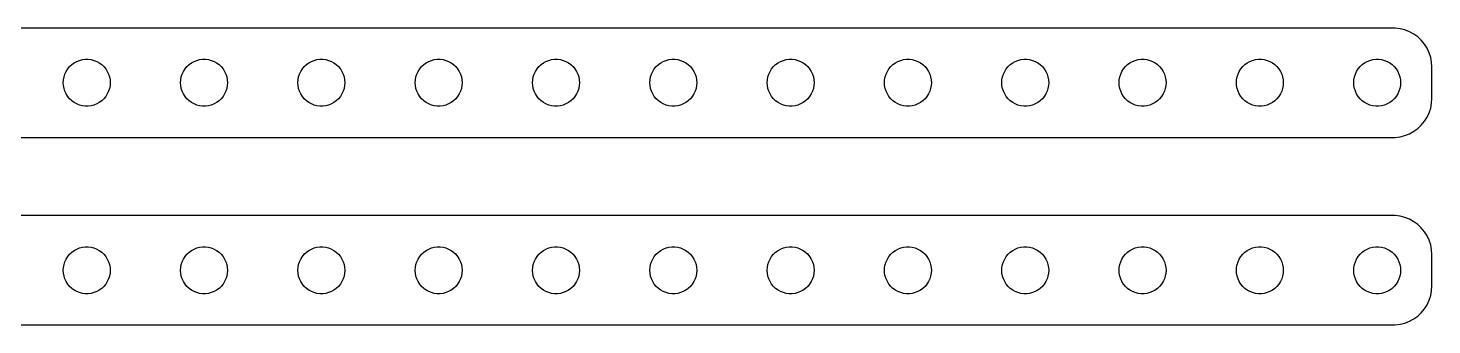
# Model space of a CAD drawing. Header units: metres. Extents: x -180 to 180, y 41 to 79.
# Drawn here: x 0 to 179.5, y 41 to 79 of the extents above; entities that cross this region are included whole.
import ezdxf

# ---------------------------------------------------------------- set-up
doc = ezdxf.new("R2010")
doc.units = ezdxf.units.M

msp = doc.modelspace()

# ---------------------------------------------------------------- linework, layer by layer
for p, q in [((174.814, 78.9901), (-174.814, 78.9901)), ((175.437, 78.9114), (174.814, 78.9901)), ((176.045, 78.7553), (175.437, 78.9114)), ((176.629, 78.5241), (176.045, 78.7553)), ((177.179, 78.2216), (176.629, 78.5241)), ((177.687, 77.8526), (177.179, 78.2216)), ((178.145, 77.4227), (177.687, 77.8526)), ((178.545, 76.9389), (178.145, 77.4227)), ((178.882, 76.4088), (178.545, 76.9389)), ((179.149, 75.8406), (178.882, 76.4088)), ((179.343, 75.2434), (179.149, 75.8406)), ((4.87108, 73.4453), (5.07294, 73.7634)), ((5.07294, 73.7634), (5.31308, 74.0536)), ((5.31308, 74.0536), (5.58772, 74.3115)), ((5.58772, 74.3115), (5.89252, 74.533)), ((5.89252, 74.533), (6.22266, 74.7145)), ((6.22266, 74.7145), (6.57294, 74.8532)), ((6.57294, 74.8532), (6.93785, 74.9469)), ((6.93785, 74.9469), (7.31161, 74.9941)), ((7.31161, 74.9941), (7.68837, 74.9941)), ((7.68837, 74.9941), (8.06213, 74.9469)), ((8.06213, 74.9469), (8.42705, 74.8532)), ((8.42705, 74.8532), (8.77733, 74.7145)), ((8.77733, 74.7145), (9.10747, 74.533)), ((9.10747, 74.533), (9.41226, 74.3115)), ((9.41226, 74.3115), (9.6869, 74.0536)), ((9.6869, 74.0536), (9.92705, 73.7634)), ((9.92705, 73.7634), (10.1289, 73.4453)), ((19.8711, 73.4453), (20.0729, 73.7634)), ((20.0729, 73.7634), (20.3131, 74.0536)), ((20.3131, 74.0536), (20.5877, 74.3115)), ((20.5877, 74.3115), (20.8925, 74.533)), ((20.8925, 74.533), (21.2227, 74.7145)), ((21.2227, 74.7145), (21.5729, 74.8532)), ((21.5729, 74.8532), (21.9379, 74.9469)), ((21.9379, 74.9469), (22.3116, 74.9941)), ((22.3116, 74.9941), (22.6884, 74.9941)), ((22.6884, 74.9941), (23.0621, 74.9469)), ((23.0621, 74.9469), (23.427, 74.8532)), ((23.427, 74.8532), (23.7773, 74.7145)), ((23.7773, 74.7145), (24.1075, 74.533)), ((24.1075, 74.533), (24.4123, 74.3115)), ((24.4123, 74.3115), (24.6869, 74.0536)), ((24.6869, 74.0536), (24.927, 73.7634)), ((24.927, 73.7634), (25.1289, 73.4453)), ((34.8711, 73.4453), (35.0729, 73.7634)), ((35.0729, 73.7634), (35.3131, 74.0536)), ((35.3131, 74.0536), (35.5877, 74.3115)), ((35.5877, 74.3115), (35.8925, 74.533)), ((35.8925, 74.533), (36.2227, 74.7145)), ((36.2227, 74.7145), (36.5729, 74.8532)), ((36.5729, 74.8532), (36.9379, 74.9469)), ((36.9379, 74.9469), (37.3116, 74.9941)), ((37.3116, 74.9941), (37.6884, 74.9941)), ((37.6884, 74.9941), (38.0621, 74.9469)), ((38.0621, 74.9469), (38.427, 74.8532)), ((38.427, 74.8532), (38.7773, 74.7145)), ((38.7773, 74.7145), (39.1075, 74.533)), ((39.1075, 74.533), (39.4123, 74.3115)), ((39.4123, 74.3115), (39.6869, 74.0536)), ((39.6869, 74.0536), (39.927, 73.7634)), ((39.927, 73.7634), (40.1289, 73.4453)), ((49.8711, 73.4453), (50.0729, 73.7634)), ((50.0729, 73.7634), (50.3131, 74.0536)), ((50.3131, 74.0536), (50.5877, 74.3115)), ((50.5877, 74.3115), (50.8925, 74.533)), ((50.8925, 74.533), (51.2227, 74.7145)), ((51.2227, 74.7145), (51.5729, 74.8532)), ((51.5729, 74.8532), (51.9379, 74.9469)), ((51.9379, 74.9469), (52.3116, 74.9941)), ((52.3116, 74.9941), (52.6884, 74.9941)), ((52.6884, 74.9941), (53.0621, 74.9469)), ((53.0621, 74.9469), (53.427, 74.8532)), ((53.427, 74.8532), (53.7773, 74.7145)), ((53.7773, 74.7145), (54.1075, 74.533)), ((54.1075, 74.533), (54.4123, 74.3115)), ((54.4123, 74.3115), (54.6869, 74.0536)), ((54.6869, 74.0536), (54.927, 73.7634)), ((54.927, 73.7634), (55.1289, 73.4453)), ((64.8711, 73.4453), (65.073, 73.7634)), ((65.073, 73.7634), (65.3131, 74.0536)), ((65.3131, 74.0536), (65.5877, 74.3115)), ((65.5877, 74.3115), (65.8925, 74.533)), ((65.8925, 74.533), (66.2227, 74.7145)), ((66.2227, 74.7145), (66.573, 74.8532)), ((66.573, 74.8532), (66.9379, 74.9469)), ((66.9379, 74.9469), (67.3116, 74.9941)), ((67.3116, 74.9941), (67.6884, 74.9941)), ((67.6884, 74.9941), (68.0621, 74.9469)), ((68.0621, 74.9469), (68.427, 74.8532)), ((68.427, 74.8532), (68.7773, 74.7145)), ((68.7773, 74.7145), (69.1075, 74.533)), ((69.1075, 74.533), (69.4123, 74.3115)), ((69.4123, 74.3115), (69.6869, 74.0536)), ((69.6869, 74.0536), (69.927, 73.7634)), ((69.927, 73.7634), (70.1289, 73.4453)), ((79.8711, 73.4453), (80.073, 73.7634)), ((80.073, 73.7634), (80.3131, 74.0536)), ((80.3131, 74.0536), (80.5877, 74.3115)), ((80.5877, 74.3115), (80.8925, 74.533)), ((80.8925, 74.533), (81.2227, 74.7145)), ((81.2227, 74.7145), (81.573, 74.8532)), ((81.573, 74.8532), (81.9379, 74.9469)), ((81.9379, 74.9469), (82.3116, 74.9941)), ((82.3116, 74.9941), (82.6884, 74.9941)), ((82.6884, 74.9941), (83.0621, 74.9469)), ((83.0621, 74.9469), (83.427, 74.8532)), ((83.427, 74.8532), (83.7773, 74.7145)), ((83.7773, 74.7145), (84.1075, 74.533)), ((84.1075, 74.533), (84.4123, 74.3115)), ((84.4123, 74.3115), (84.6869, 74.0536)), ((84.6869, 74.0536), (84.927, 73.7634)), ((84.927, 73.7634), (85.1289, 73.4453)), ((94.8711, 73.4453), (95.073, 73.7634)), ((95.073, 73.7634), (95.3131, 74.0536)), ((95.3131, 74.0536), (95.5877, 74.3115)), ((95.5877, 74.3115), (95.8925, 74.533)), ((95.8925, 74.533), (96.2227, 74.7145)), ((96.2227, 74.7145), (96.573, 74.8532)), ((96.573, 74.8532), (96.9379, 74.9469)), ((96.9379, 74.9469), (97.3116, 74.9941)), ((97.3116, 74.9941), (97.6884, 74.9941)), ((97.6884, 74.9941), (98.0621, 74.9469)), ((98.0621, 74.9469), (98.427, 74.8532)), ((98.427, 74.8532), (98.7773, 74.7145)), ((98.7773, 74.7145), (99.1075, 74.533)), ((99.1075, 74.533), (99.4123, 74.3115)), ((99.4123, 74.3115), (99.6869, 74.0536)), ((99.6869, 74.0536), (99.927, 73.7634)), ((99.927, 73.7634), (100.129, 73.4453)), ((109.871, 73.4453), (110.073, 73.7634)), ((110.073, 73.7634), (110.313, 74.0536)), ((110.313, 74.0536), (110.588, 74.3115)), ((110.588, 74.3115), (110.893, 74.533)), ((110.893, 74.533), (111.223, 74.7145)), ((111.223, 74.7145), (111.573, 74.8532)), ((111.573, 74.8532), (111.938, 74.9469)), ((111.938, 74.9469), (112.312, 74.9941)), ((112.312, 74.9941), (112.688, 74.9941)), ((112.688, 74.9941), (113.062, 74.9469)), ((113.062, 74.9469), (113.427, 74.8532)), ((113.427, 74.8532), (113.777, 74.7145)), ((113.777, 74.7145), (114.107, 74.533)), ((114.107, 74.533), (114.412, 74.3115)), ((114.412, 74.3115), (114.687, 74.0536)), ((114.687, 74.0536), (114.927, 73.7634)), ((114.927, 73.7634), (115.129, 73.4453)), ((124.871, 73.4453), (125.073, 73.7634)), ((125.073, 73.7634), (125.313, 74.0536)), ((125.313, 74.0536), (125.588, 74.3115)), ((125.588, 74.3115), (125.893, 74.533)), ((125.893, 74.533), (126.223, 74.7145)), ((126.223, 74.7145), (126.573, 74.8532)), ((126.573, 74.8532), (126.938, 74.9469)), ((126.938, 74.9469), (127.312, 74.9941)), ((127.312, 74.9941), (127.688, 74.9941)), ((127.688, 74.9941), (128.062, 74.9469)), ((128.062, 74.9469), (128.427, 74.8532)), ((128.427, 74.8532), (128.777, 74.7145)), ((128.777, 74.7145), (129.107, 74.533)), ((129.107, 74.533), (129.412, 74.3115)), ((129.412, 74.3115), (129.687, 74.0536)), ((129.687, 74.0536), (129.927, 73.7634)), ((129.927, 73.7634), (130.129, 73.4453)), ((139.871, 73.4453), (140.073, 73.7634)), ((140.073, 73.7634), (140.313, 74.0536)), ((140.313, 74.0536), (140.588, 74.3115)), ((140.588, 74.3115), (140.893, 74.533)), ((140.893, 74.533), (141.223, 74.7145)), ((141.223, 74.7145), (141.573, 74.8532)), ((141.573, 74.8532), (141.938, 74.9469)), ((141.938, 74.9469), (142.312, 74.9941)), ((142.312, 74.9941), (142.688, 74.9941)), ((142.688, 74.9941), (143.062, 74.9469)), ((143.062, 74.9469), (143.427, 74.8532)), ((143.427, 74.8532), (143.777, 74.7145)), ((143.777, 74.7145), (144.107, 74.533)), ((144.107, 74.533), (144.412, 74.3115)), ((144.412, 74.3115), (144.687, 74.0536)), ((144.687, 74.0536), (144.927, 73.7634)), ((144.927, 73.7634), (145.129, 73.4453)), ((154.871, 73.4453), (155.073, 73.7634)), ((155.073, 73.7634), (155.313, 74.0536)), ((155.313, 74.0536), (155.588, 74.3115)), ((155.588, 74.3115), (155.893, 74.533)), ((155.893, 74.533), (156.223, 74.7145)), ((156.223, 74.7145), (156.573, 74.8532)), ((156.573, 74.8532), (156.938, 74.9469)), ((156.938, 74.9469), (157.312, 74.9941)), ((157.312, 74.9941), (157.688, 74.9941)), ((157.688, 74.9941), (158.062, 74.9469)), ((158.062, 74.9469), (158.427, 74.8532)), ((158.427, 74.8532), (158.777, 74.7145)), ((158.777, 74.7145), (159.107, 74.533)), ((159.107, 74.533), (159.412, 74.3115)), ((159.412, 74.3115), (159.687, 74.0536)), ((159.687, 74.0536), (159.927, 73.7634)), ((159.927, 73.7634), (160.129, 73.4453)), ((169.871, 73.4453), (170.073, 73.7634)), ((170.073, 73.7634), (170.313, 74.0536)), ((170.313, 74.0536), (170.588, 74.3115)), ((170.588, 74.3115), (170.893, 74.533)), ((170.893, 74.533), (171.223, 74.7145)), ((171.223, 74.7145), (171.573, 74.8532)), ((171.573, 74.8532), (171.938, 74.9469)), ((171.938, 74.9469), (172.312, 74.9941)), ((172.312, 74.9941), (172.688, 74.9941)), ((172.688, 74.9941), (173.062, 74.9469)), ((173.062, 74.9469), (173.427, 74.8532)), ((173.427, 74.8532), (173.777, 74.7145)), ((173.777, 74.7145), (174.107, 74.533)), ((174.107, 74.533), (174.412, 74.3115)), ((174.412, 74.3115), (174.687, 74.0536)), ((174.687, 74.0536), (174.927, 73.7634)), ((174.927, 73.7634), (175.129, 73.4453)), ((179.461, 74.6267), (179.343, 75.2434)), ((179.5, 74), (179.461, 74.6267)), ((179.5, 70), (179.5, 74)), ((4.5, 72), (4.52365, 72.376)), ((4.52365, 71.624), (4.5, 72)), ((4.52365, 72.376), (4.59424, 72.7461)), ((4.59424, 72.7461), (4.71066, 73.1044)), ((4.71066, 73.1044), (4.87108, 73.4453)), ((10.1289, 73.4453), (10.2893, 73.1044)), ((10.2893, 73.1044), (10.4057, 72.7461)), ((10.4057, 72.7461), (10.4763, 72.376)), ((10.4763, 72.376), (10.5, 72)), ((10.5, 72), (10.4763, 71.624)), ((19.5, 72), (19.5237, 72.376)), ((19.5237, 71.624), (19.5, 72)), ((19.5237, 72.376), (19.5942, 72.7461)), ((19.5942, 72.7461), (19.7107, 73.1044)), ((19.7107, 73.1044), (19.8711, 73.4453)), ((25.1289, 73.4453), (25.2893, 73.1044)), ((25.2893, 73.1044), (25.4057, 72.7461)), ((25.4057, 72.7461), (25.4763, 72.376)), ((25.4763, 72.376), (25.5, 72)), ((25.5, 72), (25.4763, 71.624)), ((34.5, 72), (34.5237, 72.376)), ((34.5237, 71.624), (34.5, 72)), ((34.5237, 72.376), (34.5942, 72.7461)), ((34.5942, 72.7461), (34.7107, 73.1044)), ((34.7107, 73.1044), (34.8711, 73.4453)), ((40.1289, 73.4453), (40.2893, 73.1044)), ((40.2893, 73.1044), (40.4057, 72.7461)), ((40.4057, 72.7461), (40.4763, 72.376)), ((40.4763, 72.376), (40.5, 72)), ((40.5, 72), (40.4763, 71.624)), ((49.5, 72), (49.5237, 72.376)), ((49.5237, 71.624), (49.5, 72)), ((49.5237, 72.376), (49.5942, 72.7461)), ((49.5942, 72.7461), (49.7107, 73.1044)), ((49.7107, 73.1044), (49.8711, 73.4453)), ((55.1289, 73.4453), (55.2893, 73.1044)), ((55.2893, 73.1044), (55.4057, 72.7461)), ((55.4057, 72.7461), (55.4763, 72.376)), ((55.4763, 72.376), (55.5, 72)), ((55.5, 72), (55.4763, 71.624)), ((64.5, 72), (64.5237, 72.376)), ((64.5237, 71.624), (64.5, 72)), ((64.5237, 72.376), (64.5943, 72.7461)), ((64.5943, 72.7461), (64.7107, 73.1044)), ((64.7107, 73.1044), (64.8711, 73.4453)), ((70.1289, 73.4453), (70.2893, 73.1044)), ((70.2893, 73.1044), (70.4057, 72.7461)), ((70.4057, 72.7461), (70.4763, 72.376)), ((70.4763, 72.376), (70.5, 72)), ((70.5, 72), (70.4763, 71.624)), ((79.5, 72), (79.5237, 72.376)), ((79.5237, 71.624), (79.5, 72)), ((79.5237, 72.376), (79.5943, 72.7461)), ((79.5943, 72.7461), (79.7107, 73.1044)), ((79.7107, 73.1044), (79.8711, 73.4453)), ((85.1289, 73.4453), (85.2893, 73.1044)), ((85.2893, 73.1044), (85.4057, 72.7461)), ((85.4057, 72.7461), (85.4763, 72.376)), ((85.4763, 72.376), (85.5, 72)), ((85.5, 72), (85.4763, 71.624)), ((94.5, 72), (94.5237, 72.376)), ((94.5237, 71.624), (94.5, 72)), ((94.5237, 72.376), (94.5943, 72.7461)), ((94.5943, 72.7461), (94.7107, 73.1044)), ((94.7107, 73.1044), (94.8711, 73.4453)), ((100.129, 73.4453), (100.289, 73.1044)), ((100.289, 73.1044), (100.406, 72.7461)), ((100.406, 72.7461), (100.476, 72.376)), ((100.476, 72.376), (100.5, 72)), ((100.5, 72), (100.476, 71.624)), ((109.5, 72), (109.524, 72.376)), ((109.524, 71.624), (109.5, 72)), ((109.524, 72.376), (109.594, 72.7461)), ((109.594, 72.7461), (109.711, 73.1044)), ((109.711, 73.1044), (109.871, 73.4453)), ((115.129, 73.4453), (115.289, 73.1044)), ((115.289, 73.1044), (115.406, 72.7461)), ((115.406, 72.7461), (115.476, 72.376)), ((115.476, 72.376), (115.5, 72)), ((115.5, 72), (115.476, 71.624)), ((124.5, 72), (124.524, 72.376)), ((124.524, 71.624), (124.5, 72)), ((124.524, 72.376), (124.594, 72.7461)), ((124.594, 72.7461), (124.711, 73.1044)), ((124.711, 73.1044), (124.871, 73.4453)), ((130.129, 73.4453), (130.289, 73.1044)), ((130.289, 73.1044), (130.406, 72.7461)), ((130.406, 72.7461), (130.476, 72.376)), ((130.476, 72.376), (130.5, 72)), ((130.5, 72), (130.476, 71.624)), ((139.5, 72), (139.524, 72.376)), ((139.524, 71.624), (139.5, 72)), ((139.524, 72.376), (139.594, 72.7461)), ((139.594, 72.7461), (139.711, 73.1044)), ((139.711, 73.1044), (139.871, 73.4453)), ((145.129, 73.4453), (145.289, 73.1044)), ((145.289, 73.1044), (145.406, 72.7461)), ((145.406, 72.7461), (145.476, 72.376)), ((145.476, 72.376), (145.5, 72)), ((145.5, 72), (145.476, 71.624)), ((154.5, 72), (154.524, 72.376)), ((154.524, 71.624), (154.5, 72)), ((154.524, 72.376), (154.594, 72.7461)), ((154.594, 72.7461), (154.711, 73.1044)), ((154.711, 73.1044), (154.871, 73.4453)), ((160.129, 73.4453), (160.289, 73.1044)), ((160.289, 73.1044), (160.406, 72.7461)), ((160.406, 72.7461), (160.476, 72.376)), ((160.476, 72.376), (160.5, 72)), ((160.5, 72), (160.476, 71.624)), ((169.5, 72), (169.524, 72.376)), ((169.524, 71.624), (169.5, 72)), ((169.524, 72.376), (169.594, 72.7461)), ((169.594, 72.7461), (169.711, 73.1044)), ((169.711, 73.1044), (169.871, 73.4453)), ((175.129, 73.4453), (175.289, 73.1044)), ((175.289, 73.1044), (175.406, 72.7461)), ((175.406, 72.7461), (175.476, 72.376)), ((175.476, 72.376), (175.5, 72)), ((175.5, 72), (175.476, 71.624)), ((4.59424, 71.2539), (4.52365, 71.624)), ((4.71066, 70.8956), (4.59424, 71.2539)), ((4.87108, 70.5547), (4.71066, 70.8956)), ((5.07294, 70.2366), (4.87108, 70.5547)), ((5.31308, 69.9464), (5.07294, 70.2366)), ((9.92705, 70.2366), (9.6869, 69.9464)), ((10.1289, 70.5547), (9.92705, 70.2366)), ((10.2893, 70.8956), (10.1289, 70.5547)), ((10.4057, 71.2539), (10.2893, 70.8956)), ((10.4763, 71.624), (10.4057, 71.2539)), ((19.5942, 71.2539), (19.5237, 71.624)), ((19.7107, 70.8956), (19.5942, 71.2539)), ((19.8711, 70.5547), (19.7107, 70.8956)), ((20.0729, 70.2366), (19.8711, 70.5547)), ((20.3131, 69.9464), (20.0729, 70.2366)), ((24.927, 70.2366), (24.6869, 69.9464)), ((25.1289, 70.5547), (24.927, 70.2366)), ((25.2893, 70.8956), (25.1289, 70.5547)), ((25.4057, 71.2539), (25.2893, 70.8956)), ((25.4763, 71.624), (25.4057, 71.2539)), ((34.5942, 71.2539), (34.5237, 71.624)), ((34.7107, 70.8956), (34.5942, 71.2539)), ((34.8711, 70.5547), (34.7107, 70.8956)), ((35.0729, 70.2366), (34.8711, 70.5547)), ((35.3131, 69.9464), (35.0729, 70.2366)), ((39.927, 70.2366), (39.6869, 69.9464)), ((40.1289, 70.5547), (39.927, 70.2366)), ((40.2893, 70.8956), (40.1289, 70.5547)), ((40.4057, 71.2539), (40.2893, 70.8956)), ((40.4763, 71.624), (40.4057, 71.2539)), ((49.5942, 71.2539), (49.5237, 71.624)), ((49.7107, 70.8956), (49.5942, 71.2539)), ((49.8711, 70.5547), (49.7107, 70.8956)), ((50.0729, 70.2366), (49.8711, 70.5547)), ((50.3131, 69.9464), (50.0729, 70.2366)), ((54.927, 70.2366), (54.6869, 69.9464)), ((55.1289, 70.5547), (54.927, 70.2366)), ((55.2893, 70.8956), (55.1289, 70.5547)), ((55.4057, 71.2539), (55.2893, 70.8956)), ((55.4763, 71.624), (55.4057, 71.2539)), ((64.5943, 71.2539), (64.5237, 71.624)), ((64.7107, 70.8956), (64.5943, 71.2539)), ((64.8711, 70.5547), (64.7107, 70.8956)), ((65.073, 70.2366), (64.8711, 70.5547)), ((65.3131, 69.9464), (65.073, 70.2366)), ((69.927, 70.2366), (69.6869, 69.9464)), ((70.1289, 70.5547), (69.927, 70.2366)), ((70.2893, 70.8956), (70.1289, 70.5547)), ((70.4057, 71.2539), (70.2893, 70.8956)), ((70.4763, 71.624), (70.4057, 71.2539)), ((79.5943, 71.2539), (79.5237, 71.624)), ((79.7107, 70.8956), (79.5943, 71.2539)), ((79.8711, 70.5547), (79.7107, 70.8956)), ((80.073, 70.2366), (79.8711, 70.5547)), ((80.3131, 69.9464), (80.073, 70.2366)), ((84.927, 70.2366), (84.6869, 69.9464)), ((85.1289, 70.5547), (84.927, 70.2366)), ((85.2893, 70.8956), (85.1289, 70.5547)), ((85.4057, 71.2539), (85.2893, 70.8956)), ((85.4763, 71.624), (85.4057, 71.2539)), ((94.5943, 71.2539), (94.5237, 71.624)), ((94.7107, 70.8956), (94.5943, 71.2539)), ((94.8711, 70.5547), (94.7107, 70.8956)), ((95.073, 70.2366), (94.8711, 70.5547)), ((95.3131, 69.9464), (95.073, 70.2366)), ((99.927, 70.2366), (99.6869, 69.9464)), ((100.129, 70.5547), (99.927, 70.2366)), ((100.289, 70.8956), (100.129, 70.5547)), ((100.406, 71.2539), (100.289, 70.8956)), ((100.476, 71.624), (100.406, 71.2539)), ((109.594, 71.2539), (109.524, 71.624)), ((109.711, 70.8956), (109.594, 71.2539)), ((109.871, 70.5547), (109.711, 70.8956)), ((110.073, 70.2366), (109.871, 70.5547)), ((110.313, 69.9464), (110.073, 70.2366)), ((114.927, 70.2366), (114.687, 69.9464)), ((115.129, 70.5547), (114.927, 70.2366)), ((115.289, 70.8956), (115.129, 70.5547)), ((115.406, 71.2539), (115.289, 70.8956)), ((115.476, 71.624), (115.406, 71.2539)), ((124.594, 71.2539), (124.524, 71.624)), ((124.711, 70.8956), (124.594, 71.2539)), ((124.871, 70.5547), (124.711, 70.8956)), ((125.073, 70.2366), (124.871, 70.5547)), ((125.313, 69.9464), (125.073, 70.2366)), ((129.927, 70.2366), (129.687, 69.9464)), ((130.129, 70.5547), (129.927, 70.2366)), ((130.289, 70.8956), (130.129, 70.5547)), ((130.406, 71.2539), (130.289, 70.8956)), ((130.476, 71.624), (130.406, 71.2539)), ((139.594, 71.2539), (139.524, 71.624)), ((139.711, 70.8956), (139.594, 71.2539)), ((139.871, 70.5547), (139.711, 70.8956)), ((140.073, 70.2366), (139.871, 70.5547)), ((140.313, 69.9464), (140.073, 70.2366)), ((144.927, 70.2366), (144.687, 69.9464)), ((145.129, 70.5547), (144.927, 70.2366)), ((145.289, 70.8956), (145.129, 70.5547)), ((145.406, 71.2539), (145.289, 70.8956)), ((145.476, 71.624), (145.406, 71.2539)), ((154.594, 71.2539), (154.524, 71.624)), ((154.711, 70.8956), (154.594, 71.2539)), ((154.871, 70.5547), (154.711, 70.8956)), ((155.073, 70.2366), (154.871, 70.5547)), ((155.313, 69.9464), (155.073, 70.2366)), ((159.927, 70.2366), (159.687, 69.9464)), ((160.129, 70.5547), (159.927, 70.2366)), ((160.289, 70.8956), (160.129, 70.5547)), ((160.406, 71.2539), (160.289, 70.8956)), ((160.476, 71.624), (160.406, 71.2539)), ((169.594, 71.2539), (169.524, 71.624)), ((169.711, 70.8956), (169.594, 71.2539)), ((169.871, 70.5547), (169.711, 70.8956)), ((170.073, 70.2366), (169.871, 70.5547)), ((170.313, 69.9464), (170.073, 70.2366)), ((174.927, 70.2366), (174.687, 69.9464)), ((175.129, 70.5547), (174.927, 70.2366)), ((175.289, 70.8956), (175.129, 70.5547)), ((175.406, 71.2539), (175.289, 70.8956)), ((175.476, 71.624), (175.406, 71.2539)), ((5.58772, 69.6885), (5.31308, 69.9464)), ((5.89252, 69.467), (5.58772, 69.6885)), ((6.22266, 69.2855), (5.89252, 69.467)), ((6.57294, 69.1468), (6.22266, 69.2855)), ((6.93785, 69.0531), (6.57294, 69.1468)), ((7.31161, 69.0059), (6.93785, 69.0531)), ((7.68837, 69.0059), (7.31161, 69.0059)), ((8.06213, 69.0531), (7.68837, 69.0059)), ((8.42705, 69.1468), (8.06213, 69.0531)), ((8.77733, 69.2855), (8.42705, 69.1468)), ((9.10747, 69.467), (8.77733, 69.2855)), ((9.41226, 69.6885), (9.10747, 69.467)), ((9.6869, 69.9464), (9.41226, 69.6885)), ((20.5877, 69.6885), (20.3131, 69.9464)), ((20.8925, 69.467), (20.5877, 69.6885)), ((21.2227, 69.2855), (20.8925, 69.467)), ((21.5729, 69.1468), (21.2227, 69.2855)), ((21.9379, 69.0531), (21.5729, 69.1468)), ((22.3116, 69.0059), (21.9379, 69.0531)), ((22.6884, 69.0059), (22.3116, 69.0059)), ((23.0621, 69.0531), (22.6884, 69.0059)), ((23.427, 69.1468), (23.0621, 69.0531)), ((23.7773, 69.2855), (23.427, 69.1468)), ((24.1075, 69.467), (23.7773, 69.2855)), ((24.4123, 69.6885), (24.1075, 69.467)), ((24.6869, 69.9464), (24.4123, 69.6885)), ((35.5877, 69.6885), (35.3131, 69.9464)), ((35.8925, 69.467), (35.5877, 69.6885)), ((36.2227, 69.2855), (35.8925, 69.467)), ((36.5729, 69.1468), (36.2227, 69.2855)), ((36.9379, 69.0531), (36.5729, 69.1468)), ((37.3116, 69.0059), (36.9379, 69.0531)), ((37.6884, 69.0059), (37.3116, 69.0059)), ((38.0621, 69.0531), (37.6884, 69.0059)), ((38.427, 69.1468), (38.0621, 69.0531)), ((38.7773, 69.2855), (38.427, 69.1468)), ((39.1075, 69.467), (38.7773, 69.2855)), ((39.4123, 69.6885), (39.1075, 69.467)), ((39.6869, 69.9464), (39.4123, 69.6885)), ((50.5877, 69.6885), (50.3131, 69.9464)), ((50.8925, 69.467), (50.5877, 69.6885)), ((51.2227, 69.2855), (50.8925, 69.467)), ((51.5729, 69.1468), (51.2227, 69.2855)), ((51.9379, 69.0531), (51.5729, 69.1468)), ((52.3116, 69.0059), (51.9379, 69.0531)), ((52.6884, 69.0059), (52.3116, 69.0059)), ((53.0621, 69.0531), (52.6884, 69.0059)), ((53.427, 69.1468), (53.0621, 69.0531)), ((53.7773, 69.2855), (53.427, 69.1468)), ((54.1075, 69.467), (53.7773, 69.2855)), ((54.4123, 69.6885), (54.1075, 69.467)), ((54.6869, 69.9464), (54.4123, 69.6885)), ((65.5877, 69.6885), (65.3131, 69.9464)), ((65.8925, 69.467), (65.5877, 69.6885)), ((66.2227, 69.2855), (65.8925, 69.467)), ((66.573, 69.1468), (66.2227, 69.2855)), ((66.9379, 69.0531), (66.573, 69.1468)), ((67.3116, 69.0059), (66.9379, 69.0531)), ((67.6884, 69.0059), (67.3116, 69.0059)), ((68.0621, 69.0531), (67.6884, 69.0059)), ((68.427, 69.1468), (68.0621, 69.0531)), ((68.7773, 69.2855), (68.427, 69.1468)), ((69.1075, 69.467), (68.7773, 69.2855)), ((69.4123, 69.6885), (69.1075, 69.467)), ((69.6869, 69.9464), (69.4123, 69.6885)), ((80.5877, 69.6885), (80.3131, 69.9464)), ((80.8925, 69.467), (80.5877, 69.6885)), ((81.2227, 69.2855), (80.8925, 69.467)), ((81.573, 69.1468), (81.2227, 69.2855)), ((81.9379, 69.0531), (81.573, 69.1468)), ((82.3116, 69.0059), (81.9379, 69.0531)), ((82.6884, 69.0059), (82.3116, 69.0059)), ((83.0621, 69.0531), (82.6884, 69.0059)), ((83.427, 69.1468), (83.0621, 69.0531)), ((83.7773, 69.2855), (83.427, 69.1468)), ((84.1075, 69.467), (83.7773, 69.2855)), ((84.4123, 69.6885), (84.1075, 69.467)), ((84.6869, 69.9464), (84.4123, 69.6885)), ((95.5877, 69.6885), (95.3131, 69.9464)), ((95.8925, 69.467), (95.5877, 69.6885)), ((96.2227, 69.2855), (95.8925, 69.467)), ((96.573, 69.1468), (96.2227, 69.2855)), ((96.9379, 69.0531), (96.573, 69.1468)), ((97.3116, 69.0059), (96.9379, 69.0531)), ((97.6884, 69.0059), (97.3116, 69.0059)), ((98.0621, 69.0531), (97.6884, 69.0059)), ((98.427, 69.1468), (98.0621, 69.0531)), ((98.7773, 69.2855), (98.427, 69.1468)), ((99.1075, 69.467), (98.7773, 69.2855)), ((99.4123, 69.6885), (99.1075, 69.467)), ((99.6869, 69.9464), (99.4123, 69.6885)), ((110.588, 69.6885), (110.313, 69.9464)), ((110.893, 69.467), (110.588, 69.6885)), ((111.223, 69.2855), (110.893, 69.467)), ((111.573, 69.1468), (111.223, 69.2855)), ((111.938, 69.0531), (111.573, 69.1468)), ((112.312, 69.0059), (111.938, 69.0531)), ((112.688, 69.0059), (112.312, 69.0059)), ((113.062, 69.0531), (112.688, 69.0059)), ((113.427, 69.1468), (113.062, 69.0531)), ((113.777, 69.2855), (113.427, 69.1468)), ((114.107, 69.467), (113.777, 69.2855)), ((114.412, 69.6885), (114.107, 69.467)), ((114.687, 69.9464), (114.412, 69.6885)), ((125.588, 69.6885), (125.313, 69.9464)), ((125.893, 69.467), (125.588, 69.6885)), ((126.223, 69.2855), (125.893, 69.467)), ((126.573, 69.1468), (126.223, 69.2855)), ((126.938, 69.0531), (126.573, 69.1468)), ((127.312, 69.0059), (126.938, 69.0531)), ((127.688, 69.0059), (127.312, 69.0059)), ((128.062, 69.0531), (127.688, 69.0059)), ((128.427, 69.1468), (128.062, 69.0531)), ((128.777, 69.2855), (128.427, 69.1468)), ((129.107, 69.467), (128.777, 69.2855)), ((129.412, 69.6885), (129.107, 69.467)), ((129.687, 69.9464), (129.412, 69.6885)), ((140.588, 69.6885), (140.313, 69.9464)), ((140.893, 69.467), (140.588, 69.6885)), ((141.223, 69.2855), (140.893, 69.467)), ((141.573, 69.1468), (141.223, 69.2855)), ((141.938, 69.0531), (141.573, 69.1468)), ((142.312, 69.0059), (141.938, 69.0531)), ((142.688, 69.0059), (142.312, 69.0059)), ((143.062, 69.0531), (142.688, 69.0059)), ((143.427, 69.1468), (143.062, 69.0531)), ((143.777, 69.2855), (143.427, 69.1468)), ((144.107, 69.467), (143.777, 69.2855)), ((144.412, 69.6885), (144.107, 69.467)), ((144.687, 69.9464), (144.412, 69.6885)), ((155.588, 69.6885), (155.313, 69.9464)), ((155.893, 69.467), (155.588, 69.6885)), ((156.223, 69.2855), (155.893, 69.467)), ((156.573, 69.1468), (156.223, 69.2855)), ((156.938, 69.0531), (156.573, 69.1468)), ((157.312, 69.0059), (156.938, 69.0531)), ((157.688, 69.0059), (157.312, 69.0059)), ((158.062, 69.0531), (157.688, 69.0059)), ((158.427, 69.1468), (158.062, 69.0531)), ((158.777, 69.2855), (158.427, 69.1468)), ((159.107, 69.467), (158.777, 69.2855)), ((159.412, 69.6885), (159.107, 69.467)), ((159.687, 69.9464), (159.412, 69.6885)), ((170.588, 69.6885), (170.313, 69.9464)), ((170.893, 69.467), (170.588, 69.6885)), ((171.223, 69.2855), (170.893, 69.467)), ((171.573, 69.1468), (171.223, 69.2855)), ((171.938, 69.0531), (171.573, 69.1468)), ((172.312, 69.0059), (171.938, 69.0531)), ((172.688, 69.0059), (172.312, 69.0059)), ((173.062, 69.0531), (172.688, 69.0059)), ((173.427, 69.1468), (173.062, 69.0531)), ((173.777, 69.2855), (173.427, 69.1468)), ((174.107, 69.467), (173.777, 69.2855)), ((174.412, 69.6885), (174.107, 69.467)), ((174.687, 69.9464), (174.412, 69.6885)), ((179.149, 68.1594), (179.343, 68.7566)), ((179.343, 68.7566), (179.461, 69.3733)), ((179.461, 69.3733), (179.5, 70)), ((177.687, 66.1474), (178.145, 66.5773)), ((178.145, 66.5773), (178.545, 67.0611)), ((178.545, 67.0611), (178.882, 67.5912)), ((178.882, 67.5912), (179.149, 68.1594)), ((-174.814, 65.0099), (174.814, 65.0099)), ((174.814, 65.0099), (175.437, 65.0886)), ((175.437, 65.0886), (176.045, 65.2447)), ((176.045, 65.2447), (176.629, 65.4759)), ((176.629, 65.4759), (177.179, 65.7784)), ((177.179, 65.7784), (177.687, 66.1474)), ((174.814, 54.9901), (-174.814, 54.9901)), ((175.437, 54.9114), (174.814, 54.9901)), ((176.045, 54.7553), (175.437, 54.9114)), ((176.629, 54.5241), (176.045, 54.7553)), ((177.179, 54.2216), (176.629, 54.5241)), ((177.687, 53.8526), (177.179, 54.2216)), ((178.145, 53.4227), (177.687, 53.8526)), ((178.545, 52.9389), (178.145, 53.4227)), ((178.882, 52.4088), (178.545, 52.9389)), ((179.149, 51.8406), (178.882, 52.4088)), ((5.31308, 50.0536), (5.58772, 50.3115)), ((5.58772, 50.3115), (5.89252, 50.533)), ((5.89252, 50.533), (6.22266, 50.7145)), ((6.22266, 50.7145), (6.57294, 50.8532)), ((6.57294, 50.8532), (6.93785, 50.9469)), ((6.93785, 50.9469), (7.31161, 50.9941)), ((7.31161, 50.9941), (7.68837, 50.9941)), ((7.68837, 50.9941), (8.06213, 50.9469)), ((8.06213, 50.9469), (8.42705, 50.8532)), ((8.42705, 50.8532), (8.77733, 50.7145)), ((8.77733, 50.7145), (9.10747, 50.533)), ((9.10747, 50.533), (9.41226, 50.3115)), ((9.41226, 50.3115), (9.6869, 50.0536)), ((20.3131, 50.0536), (20.5877, 50.3115)), ((20.5877, 50.3115), (20.8925, 50.533)), ((20.8925, 50.533), (21.2227, 50.7145)), ((21.2227, 50.7145), (21.5729, 50.8532)), ((21.5729, 50.8532), (21.9379, 50.9469)), ((21.9379, 50.9469), (22.3116, 50.9941)), ((22.3116, 50.9941), (22.6884, 50.9941)), ((22.6884, 50.9941), (23.0621, 50.9469)), ((23.0621, 50.9469), (23.427, 50.8532)), ((23.427, 50.8532), (23.7773, 50.7145)), ((23.7773, 50.7145), (24.1075, 50.533)), ((24.1075, 50.533), (24.4123, 50.3115)), ((24.4123, 50.3115), (24.6869, 50.0536)), ((35.3131, 50.0536), (35.5877, 50.3115)), ((35.5877, 50.3115), (35.8925, 50.533)), ((35.8925, 50.533), (36.2227, 50.7145)), ((36.2227, 50.7145), (36.5729, 50.8532)), ((36.5729, 50.8532), (36.9379, 50.9469)), ((36.9379, 50.9469), (37.3116, 50.9941)), ((37.3116, 50.9941), (37.6884, 50.9941)), ((37.6884, 50.9941), (38.0621, 50.9469)), ((38.0621, 50.9469), (38.427, 50.8532)), ((38.427, 50.8532), (38.7773, 50.7145)), ((38.7773, 50.7145), (39.1075, 50.533)), ((39.1075, 50.533), (39.4123, 50.3115)), ((39.4123, 50.3115), (39.6869, 50.0536)), ((50.3131, 50.0536), (50.5877, 50.3115)), ((50.5877, 50.3115), (50.8925, 50.533)), ((50.8925, 50.533), (51.2227, 50.7145)), ((51.2227, 50.7145), (51.5729, 50.8532)), ((51.5729, 50.8532), (51.9379, 50.9469)), ((51.9379, 50.9469), (52.3116, 50.9941)), ((52.3116, 50.9941), (52.6884, 50.9941)), ((52.6884, 50.9941), (53.0621, 50.9469)), ((53.0621, 50.9469), (53.427, 50.8532)), ((53.427, 50.8532), (53.7773, 50.7145)), ((53.7773, 50.7145), (54.1075, 50.533)), ((54.1075, 50.533), (54.4123, 50.3115)), ((54.4123, 50.3115), (54.6869, 50.0536)), ((65.3131, 50.0536), (65.5877, 50.3115)), ((65.5877, 50.3115), (65.8925, 50.533)), ((65.8925, 50.533), (66.2227, 50.7145)), ((66.2227, 50.7145), (66.573, 50.8532)), ((66.573, 50.8532), (66.9379, 50.9469)), ((66.9379, 50.9469), (67.3116, 50.9941)), ((67.3116, 50.9941), (67.6884, 50.9941)), ((67.6884, 50.9941), (68.0621, 50.9469)), ((68.0621, 50.9469), (68.427, 50.8532)), ((68.427, 50.8532), (68.7773, 50.7145)), ((68.7773, 50.7145), (69.1075, 50.533)), ((69.1075, 50.533), (69.4123, 50.3115)), ((69.4123, 50.3115), (69.6869, 50.0536)), ((80.3131, 50.0536), (80.5877, 50.3115)), ((80.5877, 50.3115), (80.8925, 50.533)), ((80.8925, 50.533), (81.2227, 50.7145)), ((81.2227, 50.7145), (81.573, 50.8532)), ((81.573, 50.8532), (81.9379, 50.9469)), ((81.9379, 50.9469), (82.3116, 50.9941)), ((82.3116, 50.9941), (82.6884, 50.9941)), ((82.6884, 50.9941), (83.0621, 50.9469)), ((83.0621, 50.9469), (83.427, 50.8532)), ((83.427, 50.8532), (83.7773, 50.7145)), ((83.7773, 50.7145), (84.1075, 50.533)), ((84.1075, 50.533), (84.4123, 50.3115)), ((84.4123, 50.3115), (84.6869, 50.0536)), ((95.3131, 50.0536), (95.5877, 50.3115)), ((95.5877, 50.3115), (95.8925, 50.533)), ((95.8925, 50.533), (96.2227, 50.7145)), ((96.2227, 50.7145), (96.573, 50.8532)), ((96.573, 50.8532), (96.9379, 50.9469)), ((96.9379, 50.9469), (97.3116, 50.9941)), ((97.3116, 50.9941), (97.6884, 50.9941)), ((97.6884, 50.9941), (98.0621, 50.9469)), ((98.0621, 50.9469), (98.427, 50.8532)), ((98.427, 50.8532), (98.7773, 50.7145)), ((98.7773, 50.7145), (99.1075, 50.533)), ((99.1075, 50.533), (99.4123, 50.3115)), ((99.4123, 50.3115), (99.6869, 50.0536)), ((110.313, 50.0536), (110.588, 50.3115)), ((110.588, 50.3115), (110.893, 50.533)), ((110.893, 50.533), (111.223, 50.7145)), ((111.223, 50.7145), (111.573, 50.8532)), ((111.573, 50.8532), (111.938, 50.9469)), ((111.938, 50.9469), (112.312, 50.9941)), ((112.312, 50.9941), (112.688, 50.9941)), ((112.688, 50.9941), (113.062, 50.9469)), ((113.062, 50.9469), (113.427, 50.8532)), ((113.427, 50.8532), (113.777, 50.7145)), ((113.777, 50.7145), (114.107, 50.533)), ((114.107, 50.533), (114.412, 50.3115)), ((114.412, 50.3115), (114.687, 50.0536)), ((125.313, 50.0536), (125.588, 50.3115)), ((125.588, 50.3115), (125.893, 50.533)), ((125.893, 50.533), (126.223, 50.7145)), ((126.223, 50.7145), (126.573, 50.8532)), ((126.573, 50.8532), (126.938, 50.9469)), ((126.938, 50.9469), (127.312, 50.9941)), ((127.312, 50.9941), (127.688, 50.9941)), ((127.688, 50.9941), (128.062, 50.9469)), ((128.062, 50.9469), (128.427, 50.8532)), ((128.427, 50.8532), (128.777, 50.7145)), ((128.777, 50.7145), (129.107, 50.533)), ((129.107, 50.533), (129.412, 50.3115)), ((129.412, 50.3115), (129.687, 50.0536)), ((140.313, 50.0536), (140.588, 50.3115)), ((140.588, 50.3115), (140.893, 50.533)), ((140.893, 50.533), (141.223, 50.7145)), ((141.223, 50.7145), (141.573, 50.8532)), ((141.573, 50.8532), (141.938, 50.9469)), ((141.938, 50.9469), (142.312, 50.9941)), ((142.312, 50.9941), (142.688, 50.9941)), ((142.688, 50.9941), (143.062, 50.9469)), ((143.062, 50.9469), (143.427, 50.8532)), ((143.427, 50.8532), (143.777, 50.7145)), ((143.777, 50.7145), (144.107, 50.533)), ((144.107, 50.533), (144.412, 50.3115)), ((144.412, 50.3115), (144.687, 50.0536)), ((155.313, 50.0536), (155.588, 50.3115)), ((155.588, 50.3115), (155.893, 50.533)), ((155.893, 50.533), (156.223, 50.7145)), ((156.223, 50.7145), (156.573, 50.8532)), ((156.573, 50.8532), (156.938, 50.9469)), ((156.938, 50.9469), (157.312, 50.9941)), ((157.312, 50.9941), (157.688, 50.9941)), ((157.688, 50.9941), (158.062, 50.9469)), ((158.062, 50.9469), (158.427, 50.8532)), ((158.427, 50.8532), (158.777, 50.7145)), ((158.777, 50.7145), (159.107, 50.533)), ((159.107, 50.533), (159.412, 50.3115)), ((159.412, 50.3115), (159.687, 50.0536)), ((170.313, 50.0536), (170.588, 50.3115)), ((170.588, 50.3115), (170.893, 50.533)), ((170.893, 50.533), (171.223, 50.7145)), ((171.223, 50.7145), (171.573, 50.8532)), ((171.573, 50.8532), (171.938, 50.9469)), ((171.938, 50.9469), (172.312, 50.9941)), ((172.312, 50.9941), (172.688, 50.9941)), ((172.688, 50.9941), (173.062, 50.9469)), ((173.062, 50.9469), (173.427, 50.8532)), ((173.427, 50.8532), (173.777, 50.7145)), ((173.777, 50.7145), (174.107, 50.533)), ((174.107, 50.533), (174.412, 50.3115)), ((174.412, 50.3115), (174.687, 50.0536)), ((179.343, 51.2434), (179.149, 51.8406)), ((179.461, 50.6267), (179.343, 51.2434)), ((179.5, 50), (179.461, 50.6267)), ((4.52365, 48.376), (4.59424, 48.7461)), ((4.59424, 48.7461), (4.71066, 49.1044)), ((4.71066, 49.1044), (4.87108, 49.4453)), ((4.87108, 49.4453), (5.07294, 49.7634)), ((5.07294, 49.7634), (5.31308, 50.0536)), ((9.6869, 50.0536), (9.92705, 49.7634)), ((9.92705, 49.7634), (10.1289, 49.4453)), ((10.1289, 49.4453), (10.2893, 49.1044)), ((10.2893, 49.1044), (10.4057, 48.7461)), ((10.4057, 48.7461), (10.4763, 48.376)), ((19.5237, 48.376), (19.5942, 48.7461)), ((19.5942, 48.7461), (19.7107, 49.1044)), ((19.7107, 49.1044), (19.8711, 49.4453)), ((19.8711, 49.4453), (20.0729, 49.7634)), ((20.0729, 49.7634), (20.3131, 50.0536)), ((24.6869, 50.0536), (24.927, 49.7634)), ((24.927, 49.7634), (25.1289, 49.4453)), ((25.1289, 49.4453), (25.2893, 49.1044)), ((25.2893, 49.1044), (25.4057, 48.7461)), ((25.4057, 48.7461), (25.4763, 48.376)), ((34.5237, 48.376), (34.5942, 48.7461)), ((34.5942, 48.7461), (34.7107, 49.1044)), ((34.7107, 49.1044), (34.8711, 49.4453)), ((34.8711, 49.4453), (35.0729, 49.7634)), ((35.0729, 49.7634), (35.3131, 50.0536)), ((39.6869, 50.0536), (39.927, 49.7634)), ((39.927, 49.7634), (40.1289, 49.4453)), ((40.1289, 49.4453), (40.2893, 49.1044)), ((40.2893, 49.1044), (40.4057, 48.7461)), ((40.4057, 48.7461), (40.4763, 48.376)), ((49.5237, 48.376), (49.5942, 48.7461)), ((49.5942, 48.7461), (49.7107, 49.1044)), ((49.7107, 49.1044), (49.8711, 49.4453)), ((49.8711, 49.4453), (50.0729, 49.7634)), ((50.0729, 49.7634), (50.3131, 50.0536)), ((54.6869, 50.0536), (54.927, 49.7634)), ((54.927, 49.7634), (55.1289, 49.4453)), ((55.1289, 49.4453), (55.2893, 49.1044)), ((55.2893, 49.1044), (55.4057, 48.7461)), ((55.4057, 48.7461), (55.4763, 48.376)), ((64.5237, 48.376), (64.5943, 48.7461)), ((64.5943, 48.7461), (64.7107, 49.1044)), ((64.7107, 49.1044), (64.8711, 49.4453)), ((64.8711, 49.4453), (65.073, 49.7634)), ((65.073, 49.7634), (65.3131, 50.0536)), ((69.6869, 50.0536), (69.927, 49.7634)), ((69.927, 49.7634), (70.1289, 49.4453)), ((70.1289, 49.4453), (70.2893, 49.1044)), ((70.2893, 49.1044), (70.4057, 48.7461)), ((70.4057, 48.7461), (70.4763, 48.376)), ((79.5237, 48.376), (79.5943, 48.7461)), ((79.5943, 48.7461), (79.7107, 49.1044)), ((79.7107, 49.1044), (79.8711, 49.4453)), ((79.8711, 49.4453), (80.073, 49.7634)), ((80.073, 49.7634), (80.3131, 50.0536)), ((84.6869, 50.0536), (84.927, 49.7634)), ((84.927, 49.7634), (85.1289, 49.4453)), ((85.1289, 49.4453), (85.2893, 49.1044)), ((85.2893, 49.1044), (85.4057, 48.7461)), ((85.4057, 48.7461), (85.4763, 48.376)), ((94.5237, 48.376), (94.5943, 48.7461)), ((94.5943, 48.7461), (94.7107, 49.1044)), ((94.7107, 49.1044), (94.8711, 49.4453)), ((94.8711, 49.4453), (95.073, 49.7634)), ((95.073, 49.7634), (95.3131, 50.0536)), ((99.6869, 50.0536), (99.927, 49.7634)), ((99.927, 49.7634), (100.129, 49.4453)), ((100.129, 49.4453), (100.289, 49.1044)), ((100.289, 49.1044), (100.406, 48.7461)), ((100.406, 48.7461), (100.476, 48.376)), ((109.524, 48.376), (109.594, 48.7461)), ((109.594, 48.7461), (109.711, 49.1044)), ((109.711, 49.1044), (109.871, 49.4453)), ((109.871, 49.4453), (110.073, 49.7634)), ((110.073, 49.7634), (110.313, 50.0536)), ((114.687, 50.0536), (114.927, 49.7634)), ((114.927, 49.7634), (115.129, 49.4453)), ((115.129, 49.4453), (115.289, 49.1044)), ((115.289, 49.1044), (115.406, 48.7461)), ((115.406, 48.7461), (115.476, 48.376)), ((124.524, 48.376), (124.594, 48.7461)), ((124.594, 48.7461), (124.711, 49.1044)), ((124.711, 49.1044), (124.871, 49.4453)), ((124.871, 49.4453), (125.073, 49.7634)), ((125.073, 49.7634), (125.313, 50.0536)), ((129.687, 50.0536), (129.927, 49.7634)), ((129.927, 49.7634), (130.129, 49.4453)), ((130.129, 49.4453), (130.289, 49.1044)), ((130.289, 49.1044), (130.406, 48.7461)), ((130.406, 48.7461), (130.476, 48.376)), ((139.524, 48.376), (139.594, 48.7461)), ((139.594, 48.7461), (139.711, 49.1044)), ((139.711, 49.1044), (139.871, 49.4453)), ((139.871, 49.4453), (140.073, 49.7634)), ((140.073, 49.7634), (140.313, 50.0536)), ((144.687, 50.0536), (144.927, 49.7634)), ((144.927, 49.7634), (145.129, 49.4453)), ((145.129, 49.4453), (145.289, 49.1044)), ((145.289, 49.1044), (145.406, 48.7461)), ((145.406, 48.7461), (145.476, 48.376)), ((154.524, 48.376), (154.594, 48.7461)), ((154.594, 48.7461), (154.711, 49.1044)), ((154.711, 49.1044), (154.871, 49.4453)), ((154.871, 49.4453), (155.073, 49.7634)), ((155.073, 49.7634), (155.313, 50.0536)), ((159.687, 50.0536), (159.927, 49.7634)), ((159.927, 49.7634), (160.129, 49.4453)), ((160.129, 49.4453), (160.289, 49.1044)), ((160.289, 49.1044), (160.406, 48.7461)), ((160.406, 48.7461), (160.476, 48.376)), ((169.524, 48.376), (169.594, 48.7461)), ((169.594, 48.7461), (169.711, 49.1044)), ((169.711, 49.1044), (169.871, 49.4453)), ((169.871, 49.4453), (170.073, 49.7634)), ((170.073, 49.7634), (170.313, 50.0536)), ((174.687, 50.0536), (174.927, 49.7634)), ((174.927, 49.7634), (175.129, 49.4453)), ((175.129, 49.4453), (175.289, 49.1044)), ((175.289, 49.1044), (175.406, 48.7461)), ((175.406, 48.7461), (175.476, 48.376)), ((179.5, 46), (179.5, 50)), ((4.5, 48), (4.52365, 48.376)), ((4.52365, 47.624), (4.5, 48)), ((4.59424, 47.2539), (4.52365, 47.624)), ((4.71066, 46.8956), (4.59424, 47.2539)), ((4.87108, 46.5547), (4.71066, 46.8956)), ((10.2893, 46.8956), (10.1289, 46.5547)), ((10.4057, 47.2539), (10.2893, 46.8956)), ((10.4763, 47.624), (10.4057, 47.2539)), ((10.4763, 48.376), (10.5, 48)), ((10.5, 48), (10.4763, 47.624)), ((19.5, 48), (19.5237, 48.376)), ((19.5237, 47.624), (19.5, 48)), ((19.5942, 47.2539), (19.5237, 47.624)), ((19.7107, 46.8956), (19.5942, 47.2539)), ((19.8711, 46.5547), (19.7107, 46.8956)), ((25.2893, 46.8956), (25.1289, 46.5547)), ((25.4057, 47.2539), (25.2893, 46.8956)), ((25.4763, 47.624), (25.4057, 47.2539)), ((25.4763, 48.376), (25.5, 48)), ((25.5, 48), (25.4763, 47.624)), ((34.5, 48), (34.5237, 48.376)), ((34.5237, 47.624), (34.5, 48)), ((34.5942, 47.2539), (34.5237, 47.624)), ((34.7107, 46.8956), (34.5942, 47.2539)), ((34.8711, 46.5547), (34.7107, 46.8956)), ((40.2893, 46.8956), (40.1289, 46.5547)), ((40.4057, 47.2539), (40.2893, 46.8956)), ((40.4763, 47.624), (40.4057, 47.2539)), ((40.4763, 48.376), (40.5, 48)), ((40.5, 48), (40.4763, 47.624)), ((49.5, 48), (49.5237, 48.376)), ((49.5237, 47.624), (49.5, 48)), ((49.5942, 47.2539), (49.5237, 47.624)), ((49.7107, 46.8956), (49.5942, 47.2539)), ((49.8711, 46.5547), (49.7107, 46.8956)), ((55.2893, 46.8956), (55.1289, 46.5547)), ((55.4057, 47.2539), (55.2893, 46.8956)), ((55.4763, 47.624), (55.4057, 47.2539)), ((55.4763, 48.376), (55.5, 48)), ((55.5, 48), (55.4763, 47.624)), ((64.5, 48), (64.5237, 48.376)), ((64.5237, 47.624), (64.5, 48)), ((64.5943, 47.2539), (64.5237, 47.624)), ((64.7107, 46.8956), (64.5943, 47.2539)), ((64.8711, 46.5547), (64.7107, 46.8956)), ((70.2893, 46.8956), (70.1289, 46.5547)), ((70.4057, 47.2539), (70.2893, 46.8956)), ((70.4763, 47.624), (70.4057, 47.2539)), ((70.4763, 48.376), (70.5, 48)), ((70.5, 48), (70.4763, 47.624)), ((79.5, 48), (79.5237, 48.376)), ((79.5237, 47.624), (79.5, 48)), ((79.5943, 47.2539), (79.5237, 47.624)), ((79.7107, 46.8956), (79.5943, 47.2539)), ((79.8711, 46.5547), (79.7107, 46.8956)), ((85.2893, 46.8956), (85.1289, 46.5547)), ((85.4057, 47.2539), (85.2893, 46.8956)), ((85.4763, 47.624), (85.4057, 47.2539)), ((85.4763, 48.376), (85.5, 48)), ((85.5, 48), (85.4763, 47.624)), ((94.5, 48), (94.5237, 48.376)), ((94.5237, 47.624), (94.5, 48)), ((94.5943, 47.2539), (94.5237, 47.624)), ((94.7107, 46.8956), (94.5943, 47.2539)), ((94.8711, 46.5547), (94.7107, 46.8956)), ((100.289, 46.8956), (100.129, 46.5547)), ((100.406, 47.2539), (100.289, 46.8956)), ((100.476, 47.624), (100.406, 47.2539)), ((100.476, 48.376), (100.5, 48)), ((100.5, 48), (100.476, 47.624)), ((109.5, 48), (109.524, 48.376)), ((109.524, 47.624), (109.5, 48)), ((109.594, 47.2539), (109.524, 47.624)), ((109.711, 46.8956), (109.594, 47.2539)), ((109.871, 46.5547), (109.711, 46.8956)), ((115.289, 46.8956), (115.129, 46.5547)), ((115.406, 47.2539), (115.289, 46.8956)), ((115.476, 47.624), (115.406, 47.2539)), ((115.476, 48.376), (115.5, 48)), ((115.5, 48), (115.476, 47.624)), ((124.5, 48), (124.524, 48.376)), ((124.524, 47.624), (124.5, 48)), ((124.594, 47.2539), (124.524, 47.624)), ((124.711, 46.8956), (124.594, 47.2539)), ((124.871, 46.5547), (124.711, 46.8956)), ((130.289, 46.8956), (130.129, 46.5547)), ((130.406, 47.2539), (130.289, 46.8956)), ((130.476, 47.624), (130.406, 47.2539)), ((130.476, 48.376), (130.5, 48)), ((130.5, 48), (130.476, 47.624)), ((139.5, 48), (139.524, 48.376)), ((139.524, 47.624), (139.5, 48)), ((139.594, 47.2539), (139.524, 47.624)), ((139.711, 46.8956), (139.594, 47.2539)), ((139.871, 46.5547), (139.711, 46.8956)), ((145.289, 46.8956), (145.129, 46.5547)), ((145.406, 47.2539), (145.289, 46.8956)), ((145.476, 47.624), (145.406, 47.2539)), ((145.476, 48.376), (145.5, 48)), ((145.5, 48), (145.476, 47.624)), ((154.5, 48), (154.524, 48.376)), ((154.524, 47.624), (154.5, 48)), ((154.594, 47.2539), (154.524, 47.624)), ((154.711, 46.8956), (154.594, 47.2539)), ((154.871, 46.5547), (154.711, 46.8956)), ((160.289, 46.8956), (160.129, 46.5547)), ((160.406, 47.2539), (160.289, 46.8956)), ((160.476, 47.624), (160.406, 47.2539)), ((160.476, 48.376), (160.5, 48)), ((160.5, 48), (160.476, 47.624)), ((169.5, 48), (169.524, 48.376)), ((169.524, 47.624), (169.5, 48)), ((169.594, 47.2539), (169.524, 47.624)), ((169.711, 46.8956), (169.594, 47.2539)), ((169.871, 46.5547), (169.711, 46.8956)), ((175.289, 46.8956), (175.129, 46.5547)), ((175.406, 47.2539), (175.289, 46.8956)), ((175.476, 47.624), (175.406, 47.2539)), ((175.476, 48.376), (175.5, 48)), ((175.5, 48), (175.476, 47.624)), ((5.07294, 46.2366), (4.87108, 46.5547)), ((5.31308, 45.9464), (5.07294, 46.2366)), ((5.58772, 45.6885), (5.31308, 45.9464)), ((5.89252, 45.467), (5.58772, 45.6885)), ((6.22266, 45.2855), (5.89252, 45.467)), ((6.57294, 45.1468), (6.22266, 45.2855)), ((6.93785, 45.0531), (6.57294, 45.1468)), ((7.31161, 45.0059), (6.93785, 45.0531)), ((7.68837, 45.0059), (7.31161, 45.0059)), ((8.06213, 45.0531), (7.68837, 45.0059)), ((8.42705, 45.1468), (8.06213, 45.0531)), ((8.77733, 45.2855), (8.42705, 45.1468)), ((9.10747, 45.467), (8.77733, 45.2855)), ((9.41226, 45.6885), (9.10747, 45.467)), ((9.6869, 45.9464), (9.41226, 45.6885)), ((9.92705, 46.2366), (9.6869, 45.9464)), ((10.1289, 46.5547), (9.92705, 46.2366)), ((20.0729, 46.2366), (19.8711, 46.5547)), ((20.3131, 45.9464), (20.0729, 46.2366)), ((20.5877, 45.6885), (20.3131, 45.9464)), ((20.8925, 45.467), (20.5877, 45.6885)), ((21.2227, 45.2855), (20.8925, 45.467)), ((21.5729, 45.1468), (21.2227, 45.2855)), ((21.9379, 45.0531), (21.5729, 45.1468)), ((22.3116, 45.0059), (21.9379, 45.0531)), ((22.6884, 45.0059), (22.3116, 45.0059)), ((23.0621, 45.0531), (22.6884, 45.0059)), ((23.427, 45.1468), (23.0621, 45.0531)), ((23.7773, 45.2855), (23.427, 45.1468)), ((24.1075, 45.467), (23.7773, 45.2855)), ((24.4123, 45.6885), (24.1075, 45.467)), ((24.6869, 45.9464), (24.4123, 45.6885)), ((24.927, 46.2366), (24.6869, 45.9464)), ((25.1289, 46.5547), (24.927, 46.2366)), ((35.0729, 46.2366), (34.8711, 46.5547)), ((35.3131, 45.9464), (35.0729, 46.2366)), ((35.5877, 45.6885), (35.3131, 45.9464)), ((35.8925, 45.467), (35.5877, 45.6885)), ((36.2227, 45.2855), (35.8925, 45.467)), ((36.5729, 45.1468), (36.2227, 45.2855)), ((36.9379, 45.0531), (36.5729, 45.1468)), ((37.3116, 45.0059), (36.9379, 45.0531)), ((37.6884, 45.0059), (37.3116, 45.0059)), ((38.0621, 45.0531), (37.6884, 45.0059)), ((38.427, 45.1468), (38.0621, 45.0531)), ((38.7773, 45.2855), (38.427, 45.1468)), ((39.1075, 45.467), (38.7773, 45.2855)), ((39.4123, 45.6885), (39.1075, 45.467)), ((39.6869, 45.9464), (39.4123, 45.6885)), ((39.927, 46.2366), (39.6869, 45.9464)), ((40.1289, 46.5547), (39.927, 46.2366)), ((50.0729, 46.2366), (49.8711, 46.5547)), ((50.3131, 45.9464), (50.0729, 46.2366)), ((50.5877, 45.6885), (50.3131, 45.9464)), ((50.8925, 45.467), (50.5877, 45.6885)), ((51.2227, 45.2855), (50.8925, 45.467)), ((51.5729, 45.1468), (51.2227, 45.2855)), ((51.9379, 45.0531), (51.5729, 45.1468)), ((52.3116, 45.0059), (51.9379, 45.0531)), ((52.6884, 45.0059), (52.3116, 45.0059)), ((53.0621, 45.0531), (52.6884, 45.0059)), ((53.427, 45.1468), (53.0621, 45.0531)), ((53.7773, 45.2855), (53.427, 45.1468)), ((54.1075, 45.467), (53.7773, 45.2855)), ((54.4123, 45.6885), (54.1075, 45.467)), ((54.6869, 45.9464), (54.4123, 45.6885)), ((54.927, 46.2366), (54.6869, 45.9464)), ((55.1289, 46.5547), (54.927, 46.2366)), ((65.073, 46.2366), (64.8711, 46.5547)), ((65.3131, 45.9464), (65.073, 46.2366)), ((65.5877, 45.6885), (65.3131, 45.9464)), ((65.8925, 45.467), (65.5877, 45.6885)), ((66.2227, 45.2855), (65.8925, 45.467)), ((66.573, 45.1468), (66.2227, 45.2855)), ((66.9379, 45.0531), (66.573, 45.1468)), ((67.3116, 45.0059), (66.9379, 45.0531)), ((67.6884, 45.0059), (67.3116, 45.0059)), ((68.0621, 45.0531), (67.6884, 45.0059)), ((68.427, 45.1468), (68.0621, 45.0531)), ((68.7773, 45.2855), (68.427, 45.1468)), ((69.1075, 45.467), (68.7773, 45.2855)), ((69.4123, 45.6885), (69.1075, 45.467)), ((69.6869, 45.9464), (69.4123, 45.6885)), ((69.927, 46.2366), (69.6869, 45.9464)), ((70.1289, 46.5547), (69.927, 46.2366)), ((80.073, 46.2366), (79.8711, 46.5547)), ((80.3131, 45.9464), (80.073, 46.2366)), ((80.5877, 45.6885), (80.3131, 45.9464)), ((80.8925, 45.467), (80.5877, 45.6885)), ((81.2227, 45.2855), (80.8925, 45.467)), ((81.573, 45.1468), (81.2227, 45.2855)), ((81.9379, 45.0531), (81.573, 45.1468)), ((82.3116, 45.0059), (81.9379, 45.0531)), ((82.6884, 45.0059), (82.3116, 45.0059)), ((83.0621, 45.0531), (82.6884, 45.0059)), ((83.427, 45.1468), (83.0621, 45.0531)), ((83.7773, 45.2855), (83.427, 45.1468)), ((84.1075, 45.467), (83.7773, 45.2855)), ((84.4123, 45.6885), (84.1075, 45.467)), ((84.6869, 45.9464), (84.4123, 45.6885)), ((84.927, 46.2366), (84.6869, 45.9464)), ((85.1289, 46.5547), (84.927, 46.2366)), ((95.073, 46.2366), (94.8711, 46.5547)), ((95.3131, 45.9464), (95.073, 46.2366)), ((95.5877, 45.6885), (95.3131, 45.9464)), ((95.8925, 45.467), (95.5877, 45.6885)), ((96.2227, 45.2855), (95.8925, 45.467)), ((96.573, 45.1468), (96.2227, 45.2855)), ((96.9379, 45.0531), (96.573, 45.1468)), ((97.3116, 45.0059), (96.9379, 45.0531)), ((97.6884, 45.0059), (97.3116, 45.0059)), ((98.0621, 45.0531), (97.6884, 45.0059)), ((98.427, 45.1468), (98.0621, 45.0531)), ((98.7773, 45.2855), (98.427, 45.1468)), ((99.1075, 45.467), (98.7773, 45.2855)), ((99.4123, 45.6885), (99.1075, 45.467)), ((99.6869, 45.9464), (99.4123, 45.6885)), ((99.927, 46.2366), (99.6869, 45.9464)), ((100.129, 46.5547), (99.927, 46.2366)), ((110.073, 46.2366), (109.871, 46.5547)), ((110.313, 45.9464), (110.073, 46.2366)), ((110.588, 45.6885), (110.313, 45.9464)), ((110.893, 45.467), (110.588, 45.6885)), ((111.223, 45.2855), (110.893, 45.467)), ((111.573, 45.1468), (111.223, 45.2855)), ((111.938, 45.0531), (111.573, 45.1468)), ((112.312, 45.0059), (111.938, 45.0531)), ((112.688, 45.0059), (112.312, 45.0059)), ((113.062, 45.0531), (112.688, 45.0059)), ((113.427, 45.1468), (113.062, 45.0531)), ((113.777, 45.2855), (113.427, 45.1468)), ((114.107, 45.467), (113.777, 45.2855)), ((114.412, 45.6885), (114.107, 45.467)), ((114.687, 45.9464), (114.412, 45.6885)), ((114.927, 46.2366), (114.687, 45.9464)), ((115.129, 46.5547), (114.927, 46.2366)), ((125.073, 46.2366), (124.871, 46.5547)), ((125.313, 45.9464), (125.073, 46.2366)), ((125.588, 45.6885), (125.313, 45.9464)), ((125.893, 45.467), (125.588, 45.6885)), ((126.223, 45.2855), (125.893, 45.467)), ((126.573, 45.1468), (126.223, 45.2855)), ((126.938, 45.0531), (126.573, 45.1468)), ((127.312, 45.0059), (126.938, 45.0531)), ((127.688, 45.0059), (127.312, 45.0059)), ((128.062, 45.0531), (127.688, 45.0059)), ((128.427, 45.1468), (128.062, 45.0531)), ((128.777, 45.2855), (128.427, 45.1468)), ((129.107, 45.467), (128.777, 45.2855)), ((129.412, 45.6885), (129.107, 45.467)), ((129.687, 45.9464), (129.412, 45.6885)), ((129.927, 46.2366), (129.687, 45.9464)), ((130.129, 46.5547), (129.927, 46.2366)), ((140.073, 46.2366), (139.871, 46.5547)), ((140.313, 45.9464), (140.073, 46.2366)), ((140.588, 45.6885), (140.313, 45.9464)), ((140.893, 45.467), (140.588, 45.6885)), ((141.223, 45.2855), (140.893, 45.467)), ((141.573, 45.1468), (141.223, 45.2855)), ((141.938, 45.0531), (141.573, 45.1468)), ((142.312, 45.0059), (141.938, 45.0531)), ((142.688, 45.0059), (142.312, 45.0059)), ((143.062, 45.0531), (142.688, 45.0059)), ((143.427, 45.1468), (143.062, 45.0531)), ((143.777, 45.2855), (143.427, 45.1468)), ((144.107, 45.467), (143.777, 45.2855)), ((144.412, 45.6885), (144.107, 45.467)), ((144.687, 45.9464), (144.412, 45.6885)), ((144.927, 46.2366), (144.687, 45.9464)), ((145.129, 46.5547), (144.927, 46.2366)), ((155.073, 46.2366), (154.871, 46.5547)), ((155.313, 45.9464), (155.073, 46.2366)), ((155.588, 45.6885), (155.313, 45.9464)), ((155.893, 45.467), (155.588, 45.6885)), ((156.223, 45.2855), (155.893, 45.467)), ((156.573, 45.1468), (156.223, 45.2855)), ((156.938, 45.0531), (156.573, 45.1468)), ((157.312, 45.0059), (156.938, 45.0531)), ((157.688, 45.0059), (157.312, 45.0059)), ((158.062, 45.0531), (157.688, 45.0059)), ((158.427, 45.1468), (158.062, 45.0531)), ((158.777, 45.2855), (158.427, 45.1468)), ((159.107, 45.467), (158.777, 45.2855)), ((159.412, 45.6885), (159.107, 45.467)), ((159.687, 45.9464), (159.412, 45.6885)), ((159.927, 46.2366), (159.687, 45.9464)), ((160.129, 46.5547), (159.927, 46.2366)), ((170.073, 46.2366), (169.871, 46.5547)), ((170.313, 45.9464), (170.073, 46.2366)), ((170.588, 45.6885), (170.313, 45.9464)), ((170.893, 45.467), (170.588, 45.6885)), ((171.223, 45.2855), (170.893, 45.467)), ((171.573, 45.1468), (171.223, 45.2855)), ((171.938, 45.0531), (171.573, 45.1468)), ((172.312, 45.0059), (171.938, 45.0531)), ((172.688, 45.0059), (172.312, 45.0059)), ((173.062, 45.0531), (172.688, 45.0059)), ((173.427, 45.1468), (173.062, 45.0531)), ((173.777, 45.2855), (173.427, 45.1468)), ((174.107, 45.467), (173.777, 45.2855)), ((174.412, 45.6885), (174.107, 45.467)), ((174.687, 45.9464), (174.412, 45.6885)), ((174.927, 46.2366), (174.687, 45.9464)), ((175.129, 46.5547), (174.927, 46.2366)), ((179.343, 44.7566), (179.461, 45.3733)), ((179.461, 45.3733), (179.5, 46)), ((178.545, 43.0611), (178.882, 43.5912)), ((178.882, 43.5912), (179.149, 44.1594)), ((179.149, 44.1594), (179.343, 44.7566)), ((176.045, 41.2447), (176.629, 41.4759)), ((176.629, 41.4759), (177.179, 41.7784)), ((177.179, 41.7784), (177.687, 42.1474)), ((177.687, 42.1474), (178.145, 42.5773)), ((178.145, 42.5773), (178.545, 43.0611)), ((-174.814, 41.0099), (174.814, 41.0099)), ((174.814, 41.0099), (175.437, 41.0886)), ((175.437, 41.0886), (176.045, 41.2447))]:
    msp.add_line(p, q)

doc.saveas('drawing.dxf')
